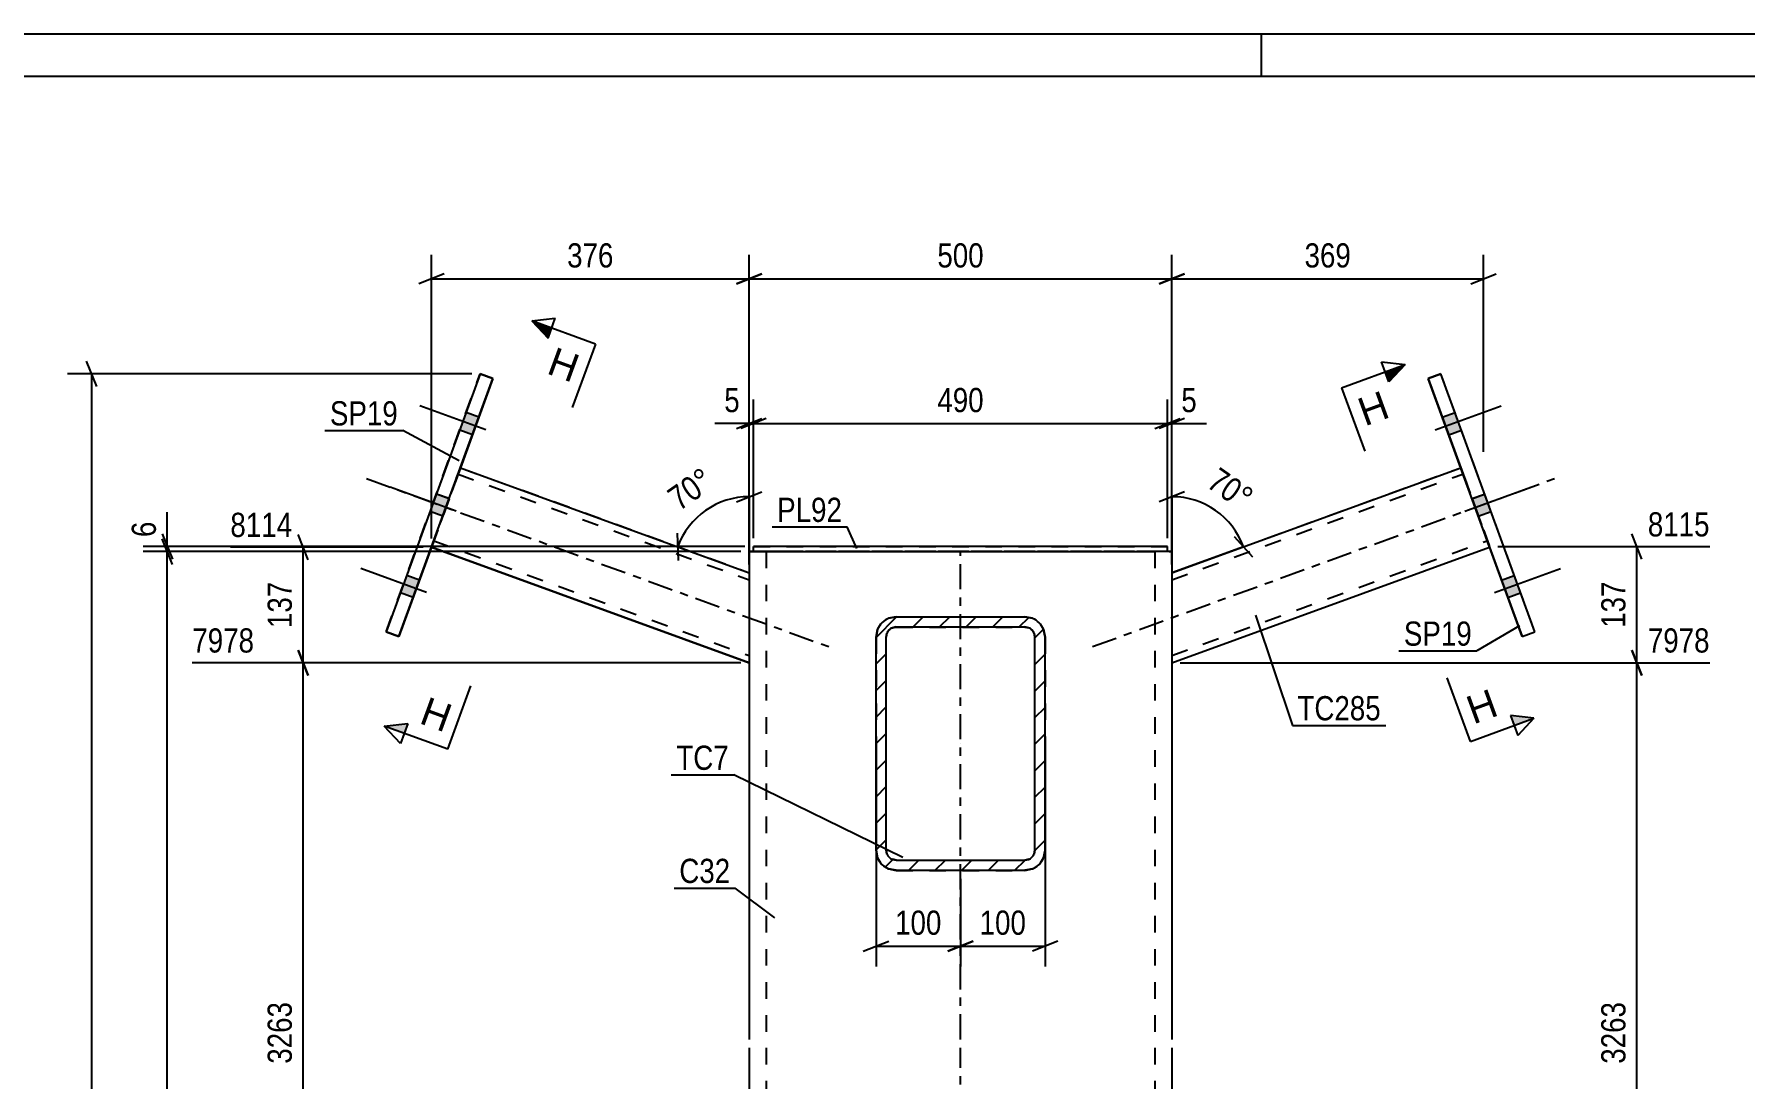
# Model space of a CAD drawing. Header units: millimetres. Extents: x -127 to 467, y -181 to 239.
# Drawn here: x 111.8 to 314.1, y 115.6 to 239.2 of the extents above; entities that cross this region are included whole.
import ezdxf

# ---------------------------------------------------------------- set-up
doc = ezdxf.new("R2010")
doc.units = ezdxf.units.MM
doc.linetypes.add('DXK_LINE_DOT2', pattern=[3.9198, 1.9599, -1.9599])
doc.linetypes.add('DXK_LINE_DOT3', pattern=[5.9187, 2.979, -0.9799, 0.9799, -0.9799])
doc.styles.add('Arial', font='ARIAL.TTF', dxfattribs={"height": 0.2})
doc.styles.add('Arial Narrow', font='ARIALN.TTF', dxfattribs={"height": 0.2})

# ---------------------------------------------------------------- blocks, each defined once
blk = doc.blocks.new('Unknown-339278888-1134')
at = {"color": 5, "linetype": 'Continuous'}
for p, q in [((466.97, 239.2), (-127.03, 239.2)), ((256.97, 234.2), (256.97, 239.2)), ((461.97, 234.2), (-122.03, 234.2))]:
    blk.add_line(p, q, dxfattribs=at)
blk = doc.blocks.new('Part-339278888-1446 - 1250')
at = {"linetype": 'Continuous'}
blk.add_hatch(color=2, dxfattribs=at).paths.add_polyline_path([(246.35, 38.99), (245.55, 40.39), (247.15, 40.39)])
at = {"color": 2, "linetype": 'Continuous'}
for p, q in [((196.35, 177.97), (196.35, 120.24)), ((196.35, 177.97), (196.65, 177.97)), ((196.65, 177.97), (196.85, 177.97)), ((198.53, 177.97), (198.82, 177.97)), ((198.82, 177.97), (200.35, 177.97)), ((200.35, 177.97), (242.35, 177.97)), ((242.35, 177.97), (243.88, 177.97)), ((244.17, 177.97), (243.88, 177.97)), ((246.05, 177.97), (245.85, 177.97)), ((246.05, 177.97), (246.35, 177.97)), ((246.35, 177.97), (246.35, 120.24)), ((196.35, 119.24), (196.35, 39.93)), ((246.35, 119.24), (246.35, 39.93)), ((196.35, 38.93), (196.35, 18.93)), ((246.35, 38.99), (245.55, 40.39)), ((245.55, 40.39), (247.15, 40.39)), ((247.15, 40.39), (246.35, 38.99)), ((246.35, 38.93), (246.35, 18.93))]:
    blk.add_line(p, q, dxfattribs=at)
at = {"color": 7, "linetype": 'DXK_LINE_DOT2'}
for p, q in [((196.65, 177.96), (196.35, 177.96)), ((197.52, 177.96), (196.65, 177.96)), ((196.85, 177.97), (197.52, 177.97)), ((197.52, 177.97), (198.53, 177.97)), ((198.82, 177.96), (197.52, 177.96)), ((198.35, 177.97), (198.35, 120.24)), ((198.5, 177.97), (198.35, 177.97)), ((198.35, 177.96), (198.5, 177.96)), ((198.94, 177.97), (198.5, 177.97)), ((198.5, 177.96), (198.94, 177.96)), ((200.35, 177.96), (198.82, 177.96)), ((199.58, 177.97), (198.94, 177.97)), ((198.94, 177.96), (199.58, 177.96)), ((200.35, 177.97), (199.58, 177.97)), ((199.58, 177.96), (200.35, 177.96)), ((200.35, 177.97), (242.35, 177.97)), ((200.35, 177.96), (242.35, 177.96)), ((200.35, 177.96), (242.35, 177.96)), ((243.11, 177.97), (242.35, 177.97)), ((242.35, 177.96), (243.11, 177.96)), ((243.88, 177.96), (242.35, 177.96)), ((243.76, 177.97), (243.11, 177.97)), ((243.11, 177.96), (243.76, 177.96)), ((244.2, 177.97), (243.76, 177.97)), ((243.76, 177.96), (244.2, 177.96)), ((245.18, 177.96), (243.88, 177.96)), ((245.18, 177.97), (244.17, 177.97)), ((244.35, 177.97), (244.2, 177.97)), ((244.2, 177.96), (244.35, 177.96)), ((244.35, 177.97), (244.35, 120.24)), ((245.85, 177.97), (245.18, 177.97)), ((246.05, 177.96), (245.18, 177.96)), ((246.35, 177.96), (246.05, 177.96)), ((198.35, 119.24), (198.35, 39.93)), ((244.35, 119.24), (244.35, 39.93)), ((198.35, 38.93), (198.35, 3.92)), ((244.35, 38.93), (244.35, 3.92)), ((196.35, 18.93), (196.35, 3.92)), ((246.35, 18.93), (246.35, 3.92)), ((196.35, 3.92), (196.35, 3.93)), ((196.65, 3.93), (196.35, 3.93)), ((196.35, 3.92), (196.65, 3.92)), ((197.52, 3.93), (196.65, 3.93)), ((196.65, 3.92), (197.52, 3.92)), ((198.82, 3.93), (197.52, 3.93)), ((197.52, 3.92), (198.82, 3.92)), ((198.35, 3.92), (198.35, 3.93)), ((198.35, 3.93), (198.5, 3.93)), ((198.5, 3.92), (198.35, 3.92)), ((198.5, 3.93), (198.94, 3.93)), ((198.94, 3.92), (198.5, 3.92)), ((200.35, 3.93), (198.82, 3.93)), ((198.82, 3.92), (200.35, 3.92)), ((198.94, 3.93), (199.58, 3.93)), ((199.58, 3.92), (198.94, 3.92)), ((199.58, 3.93), (200.35, 3.93)), ((200.35, 3.92), (199.58, 3.92)), ((200.35, 3.93), (242.35, 3.93)), ((200.35, 3.93), (242.35, 3.93)), ((200.35, 3.92), (242.35, 3.92)), ((200.35, 3.92), (242.35, 3.92)), ((242.35, 3.93), (243.11, 3.93)), ((243.88, 3.93), (242.35, 3.93)), ((243.11, 3.92), (242.35, 3.92)), ((242.35, 3.92), (243.88, 3.92)), ((243.11, 3.93), (243.76, 3.93)), ((243.76, 3.92), (243.11, 3.92)), ((243.76, 3.93), (244.2, 3.93)), ((244.2, 3.92), (243.76, 3.92)), ((245.18, 3.93), (243.88, 3.93)), ((243.88, 3.92), (245.18, 3.92)), ((244.2, 3.93), (244.35, 3.93)), ((244.35, 3.92), (244.2, 3.92)), ((244.35, 3.92), (244.35, 3.93)), ((246.05, 3.93), (245.18, 3.93)), ((245.18, 3.92), (246.05, 3.92)), ((246.35, 3.93), (246.05, 3.93)), ((246.05, 3.92), (246.35, 3.92)), ((246.35, 3.92), (246.35, 3.93))]:
    blk.add_line(p, q, dxfattribs=at)
at = {"color": 7, "linetype": 'DXK_LINE_DOT3'}
for p, q in [((221.35, 120.24), (221.35, 177.96)), ((221.35, 39.93), (221.35, 119.24)), ((221.35, 3.92), (221.35, 38.93))]:
    blk.add_line(p, q, dxfattribs=at)
at = {"color": 2, "linetype": 'Continuous'}
blk.add_circle((246.35, 39.89), 1, dxfattribs=at)
blk = doc.blocks.new('Part-339278888-1270 - 1250')
at = {"color": 2, "linetype": 'Continuous'}
for p, q in [((164.53, 199.02), (153.41, 168.48)), ((154.91, 167.93), (166.03, 198.47)), ((166.03, 198.47), (162.18, 187.9)), ((166.03, 198.47), (164.53, 199.02)), ((166.03, 198.47), (166.03, 198.47)), ((166.03, 198.47), (166.03, 198.47)), ((158.76, 178.5), (154.91, 167.93)), ((154.91, 167.93), (153.41, 168.48)), ((153.41, 168.48), (153.41, 168.48)), ((153.41, 168.48), (153.41, 168.48)), ((153.41, 168.48), (154.91, 167.93)), ((154.91, 167.93), (154.91, 167.93))]:
    blk.add_line(p, q, dxfattribs=at)
at = {"color": 7, "linetype": 'DXK_LINE_DOT2'}
for p, q in [((153.41, 168.48), (164.53, 199.02)), ((164.53, 199.02), (166.03, 198.47)), ((164.53, 199.02), (164.53, 199.02)), ((162.18, 187.9), (158.76, 178.5))]:
    blk.add_line(p, q, dxfattribs=at)
blk = doc.blocks.new('Bolt-339278888-1254 - 1250')
at = {"linetype": 'Continuous'}
for points in [[(162.85, 194.42), (162.1, 192.35), (163.6, 191.8), (164.35, 193.87)], [(162.85, 194.41), (162.1, 192.35), (163.6, 191.8), (164.35, 193.87)], [(162.85, 194.41), (162.1, 192.34), (163.6, 191.8), (164.35, 193.86)], [(159.35, 184.78), (158.59, 182.72), (160.1, 182.17), (160.85, 184.24)], [(159.35, 184.78), (158.59, 182.71), (160.1, 182.17), (160.85, 184.23)], [(155.84, 175.15), (155.09, 173.08), (156.59, 172.54), (157.34, 174.6)], [(155.84, 175.15), (155.09, 173.08), (156.59, 172.54), (157.34, 174.6)], [(155.84, 175.15), (155.09, 173.08), (156.59, 172.53), (157.34, 174.6)]]:
    blk.add_hatch(color=1, dxfattribs=at).paths.add_polyline_path(points)
at = {"color": 1, "linetype": 'Continuous'}
for p, q in [((165.2, 192.39), (157.4, 195.23)), ((165.2, 192.39), (157.4, 195.23)), ((165.2, 192.39), (157.4, 195.22)), ((164.35, 193.87), (162.85, 194.42)), ((164.35, 193.87), (162.85, 194.41)), ((164.35, 193.86), (162.85, 194.41)), ((163.6, 191.8), (162.1, 192.35)), ((163.6, 191.8), (162.1, 192.35)), ((163.6, 191.8), (162.1, 192.34)), ((161.69, 182.76), (153.89, 185.6)), ((161.69, 182.75), (153.89, 185.59)), ((160.85, 184.24), (159.35, 184.78)), ((160.85, 184.23), (159.35, 184.78)), ((160.1, 182.17), (158.59, 182.72)), ((160.1, 182.17), (158.59, 182.71)), ((158.19, 173.13), (150.39, 175.96)), ((158.19, 173.12), (150.39, 175.96)), ((158.19, 173.12), (150.39, 175.96)), ((157.34, 174.6), (155.84, 175.15)), ((157.34, 174.6), (155.84, 175.15)), ((157.34, 174.6), (155.84, 175.15)), ((156.59, 172.54), (155.09, 173.08)), ((156.59, 172.54), (155.09, 173.08)), ((156.59, 172.53), (155.09, 173.08))]:
    blk.add_line(p, q, dxfattribs=at)
blk = doc.blocks.new('Part-339278888-1316 - 1250')
at = {"linetype": 'Continuous'}
h = blk.add_hatch(dxfattribs=at)
h.set_pattern_fill('', scale=0.7, style=0, pattern_type=0)
h.set_pattern_definition([(45, (231.1668, 168.773), (-1.57154, 1.57154), [])])
h.paths.add_polyline_path([(231.35, 167.85), (231.17, 168.77), (230.65, 169.55), (229.87, 170.07), (228.95, 170.25), (213.75, 170.25), (212.83, 170.07), (212.05, 169.55), (211.53, 168.77), (211.35, 167.85), (211.35, 142.65), (211.53, 141.74), (212.05, 140.96), (212.83, 140.44), (213.75, 140.25), (228.95, 140.25), (229.87, 140.44), (230.65, 140.96), (231.17, 141.74), (231.35, 142.65)])
h.paths.add_polyline_path([(230.06, 142.2), (229.8, 141.81), (229.41, 141.55), (228.95, 141.45), (213.75, 141.45), (213.29, 141.55), (212.9, 141.81), (212.64, 142.2), (212.55, 142.65), (212.55, 167.85), (212.64, 168.31), (212.9, 168.7), (213.29, 168.96), (213.75, 169.05), (228.95, 169.05), (229.41, 168.96), (229.8, 168.7), (230.06, 168.31), (230.15, 167.85), (230.15, 142.65)])
at = {"color": 7, "linetype": 'DXK_LINE_DOT2'}
for p, q in [((212.83, 170.07), (213.75, 170.25)), ((213.75, 170.25), (228.95, 170.25)), ((213.75, 170.25), (213.75, 170.25)), ((228.95, 170.25), (228.95, 170.25)), ((228.95, 170.25), (229.87, 170.07)), ((211.35, 167.85), (211.53, 168.77)), ((212.64, 168.31), (212.55, 167.85)), ((212.64, 168.31), (212.64, 168.31)), ((230.06, 168.31), (230.06, 168.31)), ((230.15, 167.85), (230.06, 168.31)), ((231.17, 168.77), (231.35, 167.85)), ((211.35, 167.85), (211.35, 167.85)), ((211.35, 167.85), (211.35, 142.65)), ((212.55, 167.85), (212.55, 167.85)), ((212.55, 142.65), (212.55, 167.85)), ((230.15, 167.85), (230.15, 167.85)), ((230.15, 142.65), (230.15, 167.85)), ((231.35, 167.85), (231.35, 142.65)), ((211.53, 141.73), (211.35, 142.65)), ((211.53, 141.73), (211.53, 141.74)), ((212.55, 142.65), (212.55, 142.65)), ((212.55, 142.65), (212.64, 142.19)), ((230.06, 142.19), (230.15, 142.65)), ((230.15, 142.65), (230.15, 142.65)), ((231.35, 142.65), (231.17, 141.73)), ((231.17, 141.73), (231.17, 141.74)), ((213.29, 141.54), (213.75, 141.45)), ((213.75, 141.45), (213.75, 141.45)), ((213.75, 141.45), (228.95, 141.45)), ((228.95, 141.45), (229.41, 141.54)), ((228.95, 141.45), (228.95, 141.45))]:
    blk.add_line(p, q, dxfattribs=at)
at = {"color": 2, "linetype": 'Continuous'}
for p, q in [((213.75, 170.25), (212.83, 170.07)), ((213.75, 170.25), (228.95, 170.25)), ((229.87, 170.07), (228.95, 170.25)), ((211.53, 168.77), (211.35, 167.85)), ((212.55, 167.85), (212.64, 168.31)), ((213.75, 169.05), (213.29, 168.96)), ((213.29, 168.96), (213.75, 169.05)), ((213.75, 169.05), (213.75, 169.05)), ((213.75, 169.05), (228.95, 169.05)), ((213.75, 169.05), (228.95, 169.05)), ((228.95, 169.05), (228.95, 169.05)), ((229.41, 168.96), (228.95, 169.05)), ((228.95, 169.05), (229.41, 168.96)), ((230.06, 168.31), (230.15, 167.85)), ((231.35, 167.85), (231.17, 168.77)), ((211.35, 142.65), (211.35, 167.85)), ((212.55, 142.65), (212.55, 167.85)), ((230.15, 142.65), (230.15, 167.85)), ((231.35, 142.65), (231.35, 167.85)), ((211.35, 142.65), (211.53, 141.74)), ((212.64, 142.2), (212.55, 142.65)), ((230.15, 142.65), (230.06, 142.2)), ((231.17, 141.74), (231.35, 142.65)), ((212.83, 140.44), (213.75, 140.25)), ((213.75, 140.25), (212.83, 140.43)), ((213.75, 141.45), (213.29, 141.55)), ((213.75, 141.45), (228.95, 141.45)), ((213.75, 140.25), (228.95, 140.25)), ((213.75, 140.25), (213.75, 140.25)), ((213.75, 140.25), (228.95, 140.25)), ((229.41, 141.55), (228.95, 141.45)), ((228.95, 140.25), (229.87, 140.44)), ((229.87, 140.43), (228.95, 140.25)), ((228.95, 140.25), (228.95, 140.25))]:
    blk.add_line(p, q, dxfattribs=at)
at = {"color": 7, "linetype": 'DXK_LINE_DOT3'}
blk.add_line((221.35, 155.25), (221.35, 155.25), dxfattribs=at)
at = {"color": 7, "linetype": 'DXK_LINE_DOT2'}
for centre, radius, start, end in [((213.75, 167.85), 2.4, 112.5, 157.5), ((228.95, 167.85), 2.4, 22.5, 67.5), ((213.75, 142.65), 1.2, 202.5, 247.5), ((228.95, 142.65), 1.2, 292.5, 337.5)]:
    blk.add_arc(centre, radius, start, end, dxfattribs=at)
at = {"color": 2, "linetype": 'Continuous'}
for centre, radius, start, end in [((213.75, 167.85), 2.4, 112.5, 157.5), ((228.95, 167.85), 2.4, 22.5, 67.5), ((213.75, 167.85), 1.2, 112.5, 157.5), ((213.75, 167.85), 1.2, 112.5, 157.5), ((228.95, 167.85), 1.2, 22.5, 67.5), ((228.95, 167.85), 1.2, 22.5, 67.5), ((213.75, 142.65), 2.4, 202.5, 247.5), ((213.75, 142.65), 2.4, 202.5, 247.5), ((213.75, 142.65), 1.2, 202.5, 247.5), ((228.95, 142.65), 1.2, 292.5, 337.5), ((228.95, 142.65), 2.4, 292.5, 337.5), ((228.95, 142.65), 2.4, 292.5, 337.5)]:
    blk.add_arc(centre, radius, start, end, dxfattribs=at)
blk = doc.blocks.new('Part-339278888-1331 - 1250')
at = {"color": 7, "linetype": 'DXK_LINE_DOT3'}
blk.add_line((236.95, 166.72), (291.62, 186.62), dxfattribs=at)
at = {"color": 2, "linetype": 'Continuous'}
for p, q in [((246.35, 175.46), (280.52, 187.9)), ((246.35, 164.82), (283.94, 178.5)), ((246.35, 164.82), (283.94, 178.5))]:
    blk.add_line(p, q, dxfattribs=at)
at = {"color": 7, "linetype": 'DXK_LINE_DOT2'}
for p, q in [((246.35, 175.46), (280.52, 187.9)), ((246.35, 174.61), (280.79, 187.15)), ((246.35, 174.61), (280.79, 187.15)), ((280.52, 187.9), (280.52, 187.9)), ((280.52, 187.9), (280.56, 187.79)), ((280.56, 187.78), (280.52, 187.9)), ((280.56, 187.79), (280.68, 187.46)), ((280.68, 187.46), (280.56, 187.78)), ((280.68, 187.46), (280.85, 186.97)), ((280.79, 187.15), (280.68, 187.46)), ((280.79, 187.15), (283.6, 179.43)), ((280.79, 187.15), (280.79, 187.15)), ((280.81, 187.09), (280.79, 187.15)), ((280.81, 187.09), (280.79, 187.15)), ((280.96, 186.68), (280.81, 187.09)), ((280.85, 186.97), (280.81, 187.09)), ((280.85, 186.97), (283.6, 179.43)), ((280.87, 186.93), (280.85, 186.97)), ((280.96, 186.68), (280.87, 186.93)), ((280.96, 186.68), (283.49, 179.72)), ((280.96, 186.68), (283.49, 179.72)), ((246.35, 165.67), (283.66, 179.25)), ((246.35, 165.67), (283.66, 179.25)), ((283.49, 179.72), (283.64, 179.31)), ((283.58, 179.48), (283.49, 179.72)), ((283.64, 179.31), (283.58, 179.48)), ((283.6, 179.43), (283.78, 178.94)), ((283.78, 178.94), (283.6, 179.43)), ((283.64, 179.31), (283.66, 179.25)), ((283.66, 179.25), (283.64, 179.31)), ((283.66, 179.25), (283.66, 179.25)), ((283.78, 178.94), (283.9, 178.62)), ((283.9, 178.62), (283.78, 178.94)), ((283.9, 178.62), (283.94, 178.5)), ((283.94, 178.5), (283.9, 178.62)), ((283.94, 178.5), (283.94, 178.5)), ((246.35, 175.46), (246.35, 164.82))]:
    blk.add_line(p, q, dxfattribs=at)
blk = doc.blocks.new('Part-339278888-1349 - 1250')
at = {"color": 7, "linetype": 'DXK_LINE_DOT3'}
blk.add_line((151.08, 186.62), (205.75, 166.72), dxfattribs=at)
at = {"color": 7, "linetype": 'DXK_LINE_DOT2'}
for p, q in [((161.84, 186.97), (159.06, 179.31)), ((161.84, 186.97), (159.1, 179.43)), ((161.74, 186.68), (159.2, 179.72)), ((161.74, 186.68), (159.2, 179.72)), ((161.74, 186.68), (161.89, 187.09)), ((161.83, 186.93), (161.74, 186.68)), ((161.89, 187.09), (161.83, 186.93)), ((162.02, 187.46), (161.84, 186.97)), ((161.84, 186.97), (162.02, 187.46)), ((161.89, 187.09), (161.91, 187.15)), ((161.91, 187.15), (161.89, 187.09)), ((161.91, 187.15), (161.91, 187.15)), ((161.91, 187.15), (196.35, 174.61)), ((161.91, 187.15), (196.35, 174.61)), ((162.02, 187.46), (162.14, 187.79)), ((162.14, 187.78), (162.02, 187.46)), ((162.18, 187.9), (162.14, 187.78)), ((162.14, 187.79), (162.18, 187.9)), ((162.18, 187.9), (162.18, 187.9)), ((162.18, 187.9), (196.35, 175.46)), ((158.8, 178.62), (158.76, 178.5)), ((158.76, 178.5), (158.8, 178.62)), ((158.76, 178.5), (158.76, 178.5)), ((158.92, 178.94), (158.8, 178.62)), ((158.8, 178.62), (158.92, 178.94)), ((158.92, 178.94), (159.1, 179.43)), ((159.06, 179.31), (158.92, 178.94)), ((159.06, 179.31), (159.04, 179.25)), ((159.04, 179.25), (159.06, 179.31)), ((159.04, 179.25), (159.04, 179.25)), ((159.04, 179.25), (196.35, 165.67)), ((159.04, 179.25), (196.35, 165.67)), ((159.2, 179.72), (159.06, 179.31)), ((159.06, 179.31), (159.12, 179.47)), ((159.12, 179.47), (159.2, 179.72)), ((196.35, 175.46), (196.35, 164.82))]:
    blk.add_line(p, q, dxfattribs=at)
at = {"color": 2, "linetype": 'Continuous'}
for p, q in [((162.18, 187.9), (196.35, 175.46)), ((196.35, 164.82), (158.76, 178.5)), ((158.76, 178.5), (196.35, 164.82))]:
    blk.add_line(p, q, dxfattribs=at)
blk = doc.blocks.new('Bolt-339278888-1451 - 1250')
at = {"linetype": 'Continuous'}
for points in [[(280.6, 192.35), (279.85, 194.42), (278.34, 193.87), (279.1, 191.8)], [(280.6, 192.35), (279.85, 194.41), (278.34, 193.87), (279.1, 191.8)], [(280.6, 192.34), (279.85, 194.41), (278.34, 193.86), (279.1, 191.8)], [(284.11, 182.72), (283.35, 184.78), (281.85, 184.24), (282.6, 182.17)], [(284.11, 182.71), (283.35, 184.78), (281.85, 184.23), (282.6, 182.17)], [(287.61, 173.08), (286.86, 175.15), (285.36, 174.6), (286.11, 172.54)], [(287.61, 173.08), (286.86, 175.15), (285.36, 174.6), (286.11, 172.54)], [(287.61, 173.08), (286.86, 175.15), (285.36, 174.6), (286.11, 172.53)]]:
    blk.add_hatch(color=1, dxfattribs=at).paths.add_polyline_path(points)
at = {"color": 1, "linetype": 'Continuous'}
for p, q in [((277.5, 192.39), (285.3, 195.23)), ((277.5, 192.39), (285.3, 195.23)), ((277.5, 192.39), (285.3, 195.22)), ((278.34, 193.87), (279.85, 194.42)), ((278.34, 193.87), (279.85, 194.41)), ((278.34, 193.86), (279.85, 194.41)), ((279.1, 191.8), (280.6, 192.35)), ((279.1, 191.8), (280.6, 192.35)), ((279.1, 191.8), (280.6, 192.34)), ((281.01, 182.76), (288.8, 185.6)), ((281.01, 182.75), (288.8, 185.59)), ((281.85, 184.24), (283.35, 184.78)), ((281.85, 184.23), (283.35, 184.78)), ((282.6, 182.17), (284.11, 182.72)), ((282.6, 182.17), (284.11, 182.71)), ((284.51, 173.13), (292.31, 175.96)), ((284.51, 173.12), (292.31, 175.96)), ((284.51, 173.12), (292.31, 175.96)), ((285.36, 174.6), (286.86, 175.15)), ((285.36, 174.6), (286.86, 175.15)), ((285.36, 174.6), (286.86, 175.15)), ((286.11, 172.54), (287.61, 173.08)), ((286.11, 172.54), (287.61, 173.08)), ((286.11, 172.53), (287.61, 173.08))]:
    blk.add_line(p, q, dxfattribs=at)
blk = doc.blocks.new('Part-339278888-1387 - 1250')
at = {"color": 2, "linetype": 'Continuous'}
for p, q in [((245.85, 178.57), (196.85, 178.57)), ((196.85, 177.97), (196.85, 178.57)), ((245.85, 177.97), (245.85, 178.57)), ((196.85, 177.97), (198.53, 177.97)), ((245.85, 177.97), (244.17, 177.97))]:
    blk.add_line(p, q, dxfattribs=at)
at = {"color": 7, "linetype": 'DXK_LINE_DOT2'}
for p, q in [((196.85, 178.56), (245.85, 178.56)), ((196.85, 177.96), (196.85, 177.97)), ((196.85, 177.96), (196.85, 177.97)), ((245.85, 177.96), (196.85, 177.96)), ((244.17, 177.97), (198.53, 177.97)), ((245.85, 177.96), (245.85, 177.97)), ((245.85, 177.97), (245.85, 177.96))]:
    blk.add_line(p, q, dxfattribs=at)
blk = doc.blocks.new('Part-339278888-1392 - 1250')
at = {"color": 7, "linetype": 'DXK_LINE_DOT2'}
for p, q in [((213.75, 170.24), (212.83, 170.06)), ((213.75, 170.24), (228.95, 170.24)), ((213.75, 170.24), (213.75, 170.24)), ((228.95, 170.24), (228.95, 170.24)), ((229.87, 170.06), (228.95, 170.24)), ((211.53, 168.76), (211.35, 167.84)), ((212.55, 167.84), (212.64, 168.3)), ((212.64, 168.3), (212.64, 168.3)), ((213.29, 168.95), (213.75, 169.04)), ((213.75, 169.04), (213.75, 169.04)), ((213.75, 169.04), (228.95, 169.04)), ((228.95, 169.04), (228.95, 169.04)), ((228.95, 169.04), (229.41, 168.95)), ((230.06, 168.3), (230.06, 168.3)), ((230.06, 168.3), (230.15, 167.84)), ((231.35, 167.84), (231.17, 168.76)), ((211.35, 167.84), (211.35, 142.64)), ((212.55, 167.84), (212.55, 167.84)), ((212.55, 142.64), (212.55, 167.84)), ((230.15, 167.84), (230.15, 167.84)), ((230.15, 142.64), (230.15, 167.84)), ((231.35, 167.84), (231.35, 142.64)), ((211.35, 142.64), (211.53, 141.72)), ((211.53, 141.72), (211.53, 141.72)), ((212.55, 142.64), (212.55, 142.64)), ((212.64, 142.18), (212.55, 142.64)), ((230.15, 142.64), (230.06, 142.18)), ((230.15, 142.64), (230.15, 142.64)), ((231.17, 141.72), (231.35, 142.64)), ((231.17, 141.72), (231.17, 141.72)), ((212.83, 140.43), (213.75, 140.24)), ((213.75, 141.44), (213.29, 141.53)), ((213.75, 141.44), (213.75, 141.44)), ((213.75, 141.44), (228.95, 141.44)), ((213.75, 140.24), (228.95, 140.24)), ((213.75, 140.24), (213.75, 140.24)), ((229.41, 141.53), (228.95, 141.44)), ((228.95, 141.44), (228.95, 141.44)), ((228.95, 140.24), (229.87, 140.43)), ((228.95, 140.24), (228.95, 140.24))]:
    blk.add_line(p, q, dxfattribs=at)
at = {"color": 7, "linetype": 'DXK_LINE_DOT3'}
blk.add_line((221.35, 155.24), (221.35, 155.24), dxfattribs=at)
at = {"color": 7, "linetype": 'DXK_LINE_DOT2'}
for centre, radius, start, end in [((213.75, 167.84), 2.4, 112.5, 157.5), ((228.95, 167.84), 2.4, 22.5, 67.5), ((213.75, 167.84), 1.2, 112.5, 157.5), ((228.95, 167.84), 1.2, 22.5, 67.5), ((213.75, 142.64), 2.4, 202.5, 247.5), ((213.75, 142.64), 1.2, 202.5, 247.5), ((228.95, 142.64), 1.2, 292.5, 337.5), ((228.95, 142.64), 2.4, 292.5, 337.5)]:
    blk.add_arc(centre, radius, start, end, dxfattribs=at)
blk = doc.blocks.new('Part-339278888-1402 - 1250')
at = {"color": 2, "linetype": 'Continuous'}
for p, q in [((278.17, 199.02), (276.67, 198.47)), ((276.67, 198.47), (276.67, 198.47)), ((276.67, 198.47), (280.52, 187.9)), ((276.67, 198.47), (276.67, 198.47)), ((287.78, 167.93), (276.67, 198.47)), ((289.29, 168.48), (278.17, 199.02)), ((283.94, 178.5), (287.78, 167.93)), ((287.78, 167.93), (289.29, 168.48)), ((287.78, 167.93), (289.29, 168.48)), ((289.29, 168.48), (289.29, 168.48)), ((289.29, 168.48), (289.29, 168.48)), ((287.78, 167.93), (287.78, 167.93))]:
    blk.add_line(p, q, dxfattribs=at)
at = {"color": 7, "linetype": 'DXK_LINE_DOT2'}
for p, q in [((276.67, 198.47), (278.17, 199.02)), ((289.29, 168.48), (278.17, 199.02)), ((278.17, 199.02), (278.17, 199.02)), ((280.52, 187.9), (283.94, 178.5))]:
    blk.add_line(p, q, dxfattribs=at)
blk = doc.blocks.new('StraightDimension-339278888-1627 - 1250')
at = {"color": 7, "linetype": 'Continuous'}
for p, q in [((128.11, 176.46), (126.91, 179.46)), ((195.35, 177.96), (124.66, 177.96)), ((127.51, 3.93), (127.51, 177.96)), ((126.91, 5.43), (128.11, 2.43)), ((180.35, 3.93), (124.66, 3.93))]:
    blk.add_line(p, q, dxfattribs=at)
at = {"color": 0}
blk.add_wipeout([(126.76, 95.2), (122.56, 95.2), (122.56, 86.69), (126.76, 86.69)], dxfattribs=at)
at = {"color": 3, "style": 'Arial Narrow'}
blk.add_text('8109', height=2.863, rotation=90.0002, dxfattribs=at).set_placement((126.16, 87.29))
blk = doc.blocks.new('AngleDimension-339278888-1644 - 1250')
at = {"color": 7, "linetype": 'Continuous'}
for p, q in [((247.85, 185.06), (244.85, 183.86)), ((246.35, 176.46), (246.35, 184.46)), ((246.35, 184.46), (246.35, 175.46)), ((254.81, 178.54), (246.35, 175.46)), ((253.73, 179.74), (255.88, 177.33))]:
    blk.add_line(p, q, dxfattribs=at)
blk.add_arc((246.35, 175.46), 9, 20, 90, dxfattribs=at)
at = {"color": 0}
blk.add_wipeout([(254.78, 181.86), (257.19, 185.3), (251.9, 189.01), (249.49, 185.57)], dxfattribs=at)
at = {"color": 3, "style": 'Arial Narrow'}
blk.add_text('70°', height=2.863, rotation=-35.002, dxfattribs=at).set_placement((250.32, 185.72))
blk = doc.blocks.new('StraightDimension-339278888-15643 - 1250')
at = {"color": 7, "linetype": 'Continuous'}
for p, q in [((157.76, 178.5), (134.97, 178.5)), ((144.19, 177), (142.99, 180)), ((143.59, 164.82), (143.59, 178.5)), ((142.99, 166.32), (144.19, 163.32)), ((195.35, 164.82), (130.47, 164.82))]:
    blk.add_line(p, q, dxfattribs=at)
at = {"color": 0, "linetype": 'Continuous'}
blk.add_wipeout([(142.89, 179.1), (142.89, 183.3), (134.37, 183.3), (134.37, 179.1)], dxfattribs=at)
at = {"color": 0}
blk.add_wipeout([(142.84, 175), (138.64, 175), (138.64, 168.32), (142.84, 168.32)], dxfattribs=at)
at = {"color": 3, "linetype": 'Continuous', "style": 'Arial Narrow'}
blk.add_text('8114', height=2.863, dxfattribs=at).set_placement((134.97, 179.7))
at = {"color": 3, "style": 'Arial Narrow'}
blk.add_text('137', height=2.863, rotation=90.0002, dxfattribs=at).set_placement((142.24, 168.92))
blk = doc.blocks.new('StraightDimension-339278888-15695 - 1250')
at = {"color": 7, "linetype": 'Continuous'}
for p, q in [((301.96, 163.32), (300.76, 166.32)), ((247.35, 164.82), (309.98, 164.82)), ((301.36, 77.22), (301.36, 164.82)), ((275.54, 77.22), (309.98, 77.22)), ((300.76, 78.72), (301.96, 75.72))]:
    blk.add_line(p, q, dxfattribs=at)
at = {"color": 0, "linetype": 'Continuous'}
blk.add_wipeout([(310.58, 165.42), (310.58, 169.62), (302.06, 169.62), (302.06, 165.42)], dxfattribs=at)
at = {"color": 0}
blk.add_wipeout([(300.61, 125.28), (296.41, 125.28), (296.41, 116.76), (300.61, 116.76)], dxfattribs=at)
at = {"color": 3, "linetype": 'Continuous', "style": 'Arial Narrow'}
blk.add_text('7978', height=2.863, dxfattribs=at).set_placement((302.66, 166.02))
at = {"color": 3, "style": 'Arial Narrow'}
blk.add_text('3263', height=2.863, rotation=90.0002, dxfattribs=at).set_placement((300.01, 117.36))
blk = doc.blocks.new('StraightDimension-339278888-7319 - 1250')
at = {"color": 7, "linetype": 'Continuous'}
for p, q in [((196.35, 178.96), (196.35, 213.09)), ((246.35, 178.96), (246.35, 213.09)), ((197.85, 210.84), (194.85, 209.64)), ((244.85, 209.64), (247.85, 210.84)), ((196.35, 210.24), (246.35, 210.24))]:
    blk.add_line(p, q, dxfattribs=at)
at = {"color": 0}
blk.add_wipeout([(224.69, 210.99), (224.69, 215.19), (218.01, 215.19), (218.01, 210.99)], dxfattribs=at)
at = {"color": 3, "style": 'Arial Narrow'}
blk.add_text('500', height=2.863, dxfattribs=at).set_placement((218.61, 211.59))
blk = doc.blocks.new('StraightDimension-339278888-1632 - 1250')
at = {"color": 7, "linetype": 'Continuous'}
for p, q in [((195.85, 178.57), (124.66, 178.57)), ((126.91, 180.07), (128.11, 177.07)), ((128.11, 176.46), (126.91, 179.46)), ((127.51, 177.96), (127.51, 178.57)), ((195.35, 177.96), (124.66, 177.96))]:
    blk.add_line(p, q, dxfattribs=at)
at = {"color": 0}
blk.add_wipeout([(126.76, 182.12), (122.56, 182.12), (122.56, 179.09), (126.76, 179.09)], dxfattribs=at)
at = {"color": 7, "linetype": 'Continuous'}
blk.add_line((127.51, 178.57), (127.51, 182.65), dxfattribs=at)
blk.add_line((127.51, 178.57), (127.51, 182.65), dxfattribs=at)
at = {"color": 3, "style": 'Arial Narrow'}
blk.add_text('6', height=2.86, rotation=90.0002, dxfattribs=at).set_placement((126.16, 179.69))
blk = doc.blocks.new('StraightDimension-339278888-7318 - 1250')
at = {"color": 7, "linetype": 'Continuous'}
for p, q in [((246.35, 178.96), (246.35, 213.09)), ((283.23, 189.76), (283.23, 213.09)), ((247.85, 210.84), (244.85, 209.64)), ((281.73, 209.64), (284.73, 210.84)), ((246.35, 210.24), (283.23, 210.24))]:
    blk.add_line(p, q, dxfattribs=at)
at = {"color": 0}
blk.add_wipeout([(268.13, 210.99), (268.13, 215.19), (261.45, 215.19), (261.45, 210.99)], dxfattribs=at)
at = {"color": 3, "style": 'Arial Narrow'}
blk.add_text('369', height=2.863, dxfattribs=at).set_placement((262.05, 211.59))
blk = doc.blocks.new('StraightDimension-339278888-1609 - 1250')
at = {"color": 7, "linetype": 'Continuous'}
for p, q in [((119.17, 197.52), (117.97, 200.52)), ((163.53, 199.02), (115.72, 199.02)), ((118.57, 1.41), (118.57, 199.02)), ((117.97, 2.91), (119.17, -0.09)), ((180.35, 1.41), (115.72, 1.41))]:
    blk.add_line(p, q, dxfattribs=at)
at = {"color": 0}
blk.add_wipeout([(117.82, 104.47), (113.62, 104.47), (113.62, 95.96), (117.82, 95.96)], dxfattribs=at)
at = {"color": 3, "style": 'Arial Narrow'}
blk.add_text('8345', height=2.863, rotation=90.0002, dxfattribs=at).set_placement((117.22, 96.56))
blk = doc.blocks.new('AngleDimension-339278888-1648 - 1250')
at = {"color": 7, "linetype": 'Continuous'}
for p, q in [((194.85, 183.86), (197.85, 185.06)), ((196.35, 176.46), (196.35, 184.46)), ((196.35, 184.46), (196.35, 175.46)), ((187.84, 180.16), (187.94, 176.93)), ((187.89, 178.54), (196.35, 175.46))]:
    blk.add_line(p, q, dxfattribs=at)
blk.add_arc((196.35, 175.46), 9, 90, 160, dxfattribs=at)
at = {"color": 0}
blk.add_wipeout([(193.21, 185.58), (190.8, 189.02), (185.51, 185.31), (187.92, 181.87)], dxfattribs=at)
at = {"color": 3, "style": 'Arial Narrow'}
blk.add_text('70°', height=2.863, rotation=35.002, dxfattribs=at).set_placement((188.07, 182.71))
blk = doc.blocks.new('StraightDimension-339278888-1746 - 1250')
at = {"color": 7, "linetype": 'Continuous'}
for p, q in [((231.35, 154.23), (231.35, 128.87)), ((221.35, 139.23), (221.35, 128.87)), ((219.85, 130.67), (222.85, 131.87)), ((232.85, 131.87), (229.85, 130.67)), ((221.35, 131.27), (231.35, 131.27))]:
    blk.add_line(p, q, dxfattribs=at)
at = {"color": 0}
blk.add_wipeout([(229.69, 132.02), (229.69, 136.22), (223.01, 136.22), (223.01, 132.02)], dxfattribs=at)
at = {"color": 3, "style": 'Arial Narrow'}
blk.add_text('100', height=2.863, dxfattribs=at).set_placement((223.61, 132.62))
blk = doc.blocks.new('StraightDimension-339278888-1748 - 1250')
at = {"color": 7, "linetype": 'Continuous'}
for p, q in [((211.35, 154.23), (211.35, 128.87)), ((221.35, 139.23), (221.35, 128.87)), ((209.85, 130.67), (212.85, 131.87)), ((222.85, 131.87), (219.85, 130.67)), ((211.35, 131.27), (221.35, 131.27))]:
    blk.add_line(p, q, dxfattribs=at)
at = {"color": 0}
blk.add_wipeout([(219.69, 132.02), (219.69, 136.22), (213.01, 136.22), (213.01, 132.02)], dxfattribs=at)
at = {"color": 3, "style": 'Arial Narrow'}
blk.add_text('100', height=2.863, dxfattribs=at).set_placement((213.61, 132.62))
blk = doc.blocks.new('StraightDimension-339278888-1751 - 1250')
at = {"color": 7, "linetype": 'Continuous'}
for p, q in [((196.35, 178.96), (196.35, 195.97)), ((196.85, 179.57), (196.85, 195.97)), ((194.85, 192.52), (197.85, 193.72)), ((198.35, 193.72), (195.35, 192.52)), ((196.35, 193.12), (196.85, 193.12))]:
    blk.add_line(p, q, dxfattribs=at)
at = {"color": 0}
blk.add_wipeout([(195.82, 193.87), (195.82, 198.07), (192.8, 198.07), (192.8, 193.87)], dxfattribs=at)
at = {"color": 7, "linetype": 'Continuous'}
blk.add_line((196.35, 193.12), (192.27, 193.12), dxfattribs=at)
blk.add_line((196.35, 193.12), (192.27, 193.12), dxfattribs=at)
at = {"color": 3, "style": 'Arial Narrow'}
blk.add_text('5', height=2.86, dxfattribs=at).set_placement((193.4, 194.47))
blk = doc.blocks.new('StraightDimension-339278888-1757 - 1250')
at = {"color": 7, "linetype": 'Continuous'}
for p, q in [((196.85, 179.57), (196.85, 195.97)), ((245.85, 179.57), (245.85, 195.97)), ((198.35, 193.72), (195.35, 192.52)), ((196.85, 193.12), (245.85, 193.12)), ((244.35, 192.52), (247.35, 193.72))]:
    blk.add_line(p, q, dxfattribs=at)
at = {"color": 0}
blk.add_wipeout([(224.69, 193.87), (224.69, 198.07), (218.01, 198.07), (218.01, 193.87)], dxfattribs=at)
at = {"color": 3, "style": 'Arial Narrow'}
blk.add_text('490', height=2.863, dxfattribs=at).set_placement((218.61, 194.47))
blk = doc.blocks.new('StraightDimension-339278888-1765 - 1250')
at = {"color": 7, "linetype": 'Continuous'}
for p, q in [((245.85, 179.57), (245.85, 195.97)), ((246.35, 178.96), (246.35, 195.97)), ((244.35, 192.52), (247.35, 193.72)), ((247.85, 193.72), (244.85, 192.52)), ((245.85, 193.12), (246.35, 193.12))]:
    blk.add_line(p, q, dxfattribs=at)
at = {"color": 0}
blk.add_wipeout([(249.9, 193.87), (249.9, 198.07), (246.87, 198.07), (246.87, 193.87)], dxfattribs=at)
at = {"color": 7, "linetype": 'Continuous'}
blk.add_line((246.35, 193.12), (250.43, 193.12), dxfattribs=at)
blk.add_line((246.35, 193.12), (250.43, 193.12), dxfattribs=at)
at = {"color": 3, "style": 'Arial Narrow'}
blk.add_text('5', height=2.86, dxfattribs=at).set_placement((247.47, 194.47))
blk = doc.blocks.new('StraightDimension-339278888-7320 - 1250')
at = {"color": 7, "linetype": 'Continuous'}
for p, q in [((158.76, 179.5), (158.76, 213.09)), ((196.35, 178.96), (196.35, 213.09)), ((160.26, 210.84), (157.26, 209.64)), ((194.85, 209.64), (197.85, 210.84)), ((158.76, 210.24), (196.35, 210.24))]:
    blk.add_line(p, q, dxfattribs=at)
at = {"color": 0}
blk.add_wipeout([(180.9, 210.99), (180.9, 215.19), (174.21, 215.19), (174.21, 210.99)], dxfattribs=at)
at = {"color": 3, "style": 'Arial Narrow'}
blk.add_text('376', height=2.863, dxfattribs=at).set_placement((174.81, 211.59))
blk = doc.blocks.new('StraightDimension-339278888-15644 - 1250')
at = {"color": 7, "linetype": 'Continuous'}
for p, q in [((144.19, 163.32), (142.99, 166.32)), ((195.35, 164.82), (130.47, 164.82)), ((143.59, 77.22), (143.59, 164.82)), ((167.16, 77.22), (134.97, 77.22)), ((142.99, 78.72), (144.19, 75.72))]:
    blk.add_line(p, q, dxfattribs=at)
at = {"color": 0, "linetype": 'Continuous'}
blk.add_wipeout([(138.39, 165.42), (138.39, 169.62), (129.87, 169.62), (129.87, 165.42)], dxfattribs=at)
at = {"color": 0}
blk.add_wipeout([(142.84, 125.28), (138.64, 125.28), (138.64, 116.76), (142.84, 116.76)], dxfattribs=at)
at = {"color": 3, "linetype": 'Continuous', "style": 'Arial Narrow'}
blk.add_text('7978', height=2.863, dxfattribs=at).set_placement((130.47, 166.02))
at = {"color": 3, "style": 'Arial Narrow'}
blk.add_text('3263', height=2.863, rotation=90.0002, dxfattribs=at).set_placement((142.24, 117.36))
blk = doc.blocks.new('StraightDimension-339278888-15694 - 1250')
at = {"color": 7, "linetype": 'Continuous'}
for p, q in [((284.92, 178.56), (309.98, 178.56)), ((301.96, 177.06), (300.76, 180.06)), ((301.36, 164.82), (301.36, 178.56)), ((300.76, 166.32), (301.96, 163.32)), ((247.35, 164.82), (309.98, 164.82))]:
    blk.add_line(p, q, dxfattribs=at)
at = {"color": 0, "linetype": 'Continuous'}
blk.add_wipeout([(310.58, 179.16), (310.58, 183.36), (302.06, 183.36), (302.06, 179.16)], dxfattribs=at)
at = {"color": 0}
blk.add_wipeout([(300.61, 175.03), (296.41, 175.03), (296.41, 168.35), (300.61, 168.35)], dxfattribs=at)
at = {"color": 3, "linetype": 'Continuous', "style": 'Arial Narrow'}
blk.add_text('8115', height=2.863, dxfattribs=at).set_placement((302.66, 179.76))
at = {"color": 3, "style": 'Arial Narrow'}
blk.add_text('137', height=2.863, rotation=90.0002, dxfattribs=at).set_placement((300.01, 168.95))
blk = doc.blocks.new('Mark-339278888-1398 - 1250')
at = {"color": 0}
blk.add_wipeout([(281.84, 166.83), (281.84, 169.83), (273.8, 169.83), (273.8, 166.83)], dxfattribs=at)
blk.add_wipeout([(281.84, 166.83), (281.84, 169.83), (273.8, 169.83), (273.8, 166.83)], dxfattribs=at)
at = {"color": 30, "linetype": 'Continuous'}
for p in [(287.47, 169.19), (273.2, 166.23)]:
    blk.add_line(p, (282.44, 166.23), dxfattribs=at)
at = {"color": 3, "style": 'Arial Narrow'}
blk.add_text('SP19', height=2.863, dxfattribs=at).set_placement((273.8, 166.83))
blk = doc.blocks.new('Mark-339278888-1265 - 1250')
at = {"color": 0}
blk.add_wipeout([(154.79, 192.9), (154.79, 195.9), (146.75, 195.9), (146.75, 192.9)], dxfattribs=at)
blk.add_wipeout([(154.79, 192.9), (154.79, 195.9), (146.75, 195.9), (146.75, 192.9)], dxfattribs=at)
at = {"color": 30, "linetype": 'Continuous'}
for p in [(146.15, 192.3), (162.03, 188.71)]:
    blk.add_line(p, (155.39, 192.3), dxfattribs=at)
at = {"color": 3, "style": 'Arial Narrow'}
blk.add_text('SP19', height=2.863, dxfattribs=at).set_placement((146.75, 192.9))
blk = doc.blocks.new('SectionMark-339278888-15155 - 1250')
at = {"linetype": 'Continuous'}
blk.add_hatch(color=6, dxfattribs=at).paths.add_polyline_path([(286.83, 157.38), (286.41, 158.56), (289.18, 158.24)])
at = {"color": 6, "linetype": 'Continuous'}
for p, q in [((271.17, 200.42), (273.95, 200.1)), ((289.18, 158.24), (286.41, 158.56)), ((286.41, 158.56), (287.26, 156.21)), ((289.18, 158.24), (287.26, 156.21))]:
    blk.add_line(p, q, dxfattribs=at)
at = {"color": 0, "linetype": 'Continuous'}
for points in [[(272.33, 193.92), (271.14, 197.21), (267.97, 196.06), (269.17, 192.77)], [(285.17, 158.64), (283.98, 161.93), (280.81, 160.77), (282.01, 157.49)]]:
    blk.add_wipeout(points, dxfattribs=at)
at = {"linetype": 'Continuous'}
blk.add_hatch(color=6, dxfattribs=at).paths.add_polyline_path([(272.03, 198.07), (271.6, 199.24), (273.95, 200.1)])
at = {"color": 6, "linetype": 'Continuous'}
for p, q in [((272.03, 198.07), (271.17, 200.42)), ((266.43, 197.36), (273.95, 200.1)), ((273.95, 200.1), (272.03, 198.07)), ((266.43, 197.36), (269.17, 189.84)), ((281.67, 155.5), (278.93, 163.02)), ((281.67, 155.5), (289.18, 158.24))]:
    blk.add_line(p, q, dxfattribs=at)
at = {"color": 3, "linetype": 'Continuous', "style": 'Arial'}
for p in [(269.17, 192.77), (282.01, 157.49)]:
    blk.add_text('H', height=3.34, rotation=20.002, dxfattribs=at).set_placement(p)
blk = doc.blocks.new('Mark-339278888-1312 - 1250')
at = {"color": 0}
blk.add_wipeout([(193.94, 152.14), (193.94, 155.14), (187.73, 155.14), (187.73, 152.14)], dxfattribs=at)
blk.add_wipeout([(193.94, 152.14), (193.94, 155.14), (187.73, 155.14), (187.73, 152.14)], dxfattribs=at)
at = {"color": 30, "linetype": 'Continuous'}
for p in [(187.13, 151.54), (214.54, 141.76)]:
    blk.add_line(p, (194.54, 151.54), dxfattribs=at)
at = {"color": 3, "style": 'Arial Narrow'}
blk.add_text('TC7', height=2.863, dxfattribs=at).set_placement((187.73, 152.14))
blk = doc.blocks.new('Mark-339278888-1327 - 1250')
at = {"color": 0}
blk.add_wipeout([(271.07, 158), (271.07, 161), (261.21, 161), (261.21, 158)], dxfattribs=at)
blk.add_wipeout([(271.07, 158), (271.07, 161), (261.21, 161), (261.21, 158)], dxfattribs=at)
at = {"color": 30, "linetype": 'Continuous'}
for p, q in [((256.25, 170.45), (260.61, 157.4)), ((260.61, 157.4), (271.67, 157.4))]:
    blk.add_line(p, q, dxfattribs=at)
at = {"color": 3, "style": 'Arial Narrow'}
blk.add_text('TC285', height=2.863, dxfattribs=at).set_placement((261.21, 158))
blk = doc.blocks.new('SectionMark-339278888-14481 - 1250')
at = {"linetype": 'Continuous'}
blk.add_hatch(color=6, dxfattribs=at).paths.add_polyline_path([(155.95, 157.62), (155.52, 156.45), (153.18, 157.3)])
at = {"color": 6, "linetype": 'Continuous'}
for p, q in [((170.63, 205.27), (173.41, 205.59)), ((153.18, 157.3), (155.95, 157.62)), ((155.1, 155.27), (153.18, 157.3)), ((155.95, 157.62), (155.1, 155.27))]:
    blk.add_line(p, q, dxfattribs=at)
at = {"color": 0, "linetype": 'Continuous'}
for points in [[(175.42, 197.94), (176.61, 201.23), (173.45, 202.38), (172.25, 199.09)], [(160.35, 156.55), (161.55, 159.84), (158.38, 160.99), (157.18, 157.7)]]:
    blk.add_wipeout(points, dxfattribs=at)
at = {"linetype": 'Continuous'}
blk.add_hatch(color=6, dxfattribs=at).paths.add_polyline_path([(172.98, 204.41), (172.56, 203.24), (170.63, 205.27)])
at = {"color": 6, "linetype": 'Continuous'}
for p, q in [((178.15, 202.53), (170.63, 205.27)), ((170.63, 205.27), (172.56, 203.24)), ((172.56, 203.24), (173.41, 205.59)), ((178.15, 202.53), (175.42, 195.01)), ((160.69, 154.57), (163.43, 162.08)), ((160.69, 154.57), (153.18, 157.3))]:
    blk.add_line(p, q, dxfattribs=at)
at = {"color": 3, "linetype": 'Continuous', "style": 'Arial'}
for p in [(172.25, 199.09), (157.18, 157.7)]:
    blk.add_text('H', height=3.34, rotation=-20.002, dxfattribs=at).set_placement(p)
blk = doc.blocks.new('Mark-339278888-1383 - 1250')
at = {"color": 0}
blk.add_wipeout([(207.33, 181.48), (207.33, 184.48), (199.66, 184.48), (199.66, 181.48)], dxfattribs=at)
blk.add_wipeout([(207.33, 181.48), (207.33, 184.48), (199.66, 184.48), (199.66, 181.48)], dxfattribs=at)
at = {"color": 30, "linetype": 'Continuous'}
for p in [(199.06, 180.88), (209.07, 178.35)]:
    blk.add_line(p, (207.93, 180.88), dxfattribs=at)
at = {"color": 3, "style": 'Arial Narrow'}
blk.add_text('PL92', height=2.863, dxfattribs=at).set_placement((199.66, 181.48))
blk = doc.blocks.new('Mark-339278888-1442 - 1250')
at = {"color": 0}
blk.add_wipeout([(194.1, 138.75), (194.1, 141.75), (188.08, 141.75), (188.08, 138.75)], dxfattribs=at)
blk.add_wipeout([(194.1, 138.75), (194.1, 141.75), (188.08, 141.75), (188.08, 138.75)], dxfattribs=at)
at = {"color": 30, "linetype": 'Continuous'}
for p in [(187.48, 138.15), (199.39, 134.61)]:
    blk.add_line(p, (194.7, 138.15), dxfattribs=at)
at = {"color": 3, "style": 'Arial Narrow'}
blk.add_text('C32', height=2.863, dxfattribs=at).set_placement((188.08, 138.75))

msp = doc.modelspace()

# ---------------------------------------------------------------- block references
for name in ['Unknown-339278888-1134', 'Part-339278888-1270 - 1250', 'Part-339278888-1402 - 1250', 'Bolt-339278888-1254 - 1250', 'Bolt-339278888-1451 - 1250', 'Part-339278888-1349 - 1250', 'Part-339278888-1331 - 1250', 'Part-339278888-1387 - 1250', 'Part-339278888-1446 - 1250', 'Part-339278888-1316 - 1250', 'Part-339278888-1392 - 1250']:
    msp.add_blockref(name, (0, 0))

# ---------------------------------------------------------------- next in the draw order: block references
for name in ['AngleDimension-339278888-1644 - 1250', 'StraightDimension-339278888-1627 - 1250', 'StraightDimension-339278888-15695 - 1250', 'StraightDimension-339278888-1746 - 1250']:
    msp.add_blockref(name, (0, 0))

# ---------------------------------------------------------------- next in the draw order: block references
for name in ['StraightDimension-339278888-15643 - 1250', 'StraightDimension-339278888-1748 - 1250']:
    msp.add_blockref(name, (0, 0))

# ---------------------------------------------------------------- next in the draw order: block references
msp.add_blockref('StraightDimension-339278888-7319 - 1250', (0, 0))

# ---------------------------------------------------------------- next in the draw order: block references
for name in ['StraightDimension-339278888-7318 - 1250', 'StraightDimension-339278888-1632 - 1250']:
    msp.add_blockref(name, (0, 0))

# ---------------------------------------------------------------- next in the draw order: block references
for name in ['StraightDimension-339278888-1609 - 1250', 'AngleDimension-339278888-1648 - 1250']:
    msp.add_blockref(name, (0, 0))

# ---------------------------------------------------------------- next in the draw order: block references
for name in ['StraightDimension-339278888-1751 - 1250', 'StraightDimension-339278888-15644 - 1250']:
    msp.add_blockref(name, (0, 0))

# ---------------------------------------------------------------- next in the draw order: block references
for name in ['StraightDimension-339278888-1757 - 1250', 'Mark-339278888-1312 - 1250']:
    msp.add_blockref(name, (0, 0))

# ---------------------------------------------------------------- next in the draw order: block references
for name in ['StraightDimension-339278888-7320 - 1250', 'StraightDimension-339278888-1765 - 1250', 'Mark-339278888-1383 - 1250', 'Mark-339278888-1442 - 1250']:
    msp.add_blockref(name, (0, 0))

# ---------------------------------------------------------------- next in the draw order: block references
for name in ['Mark-339278888-1265 - 1250', 'StraightDimension-339278888-15694 - 1250']:
    msp.add_blockref(name, (0, 0))

# ---------------------------------------------------------------- next in the draw order: block references
for name in ['SectionMark-339278888-14481 - 1250', 'Mark-339278888-1398 - 1250']:
    msp.add_blockref(name, (0, 0))

# ---------------------------------------------------------------- next in the draw order: block references
msp.add_blockref('SectionMark-339278888-15155 - 1250', (0, 0))

# ---------------------------------------------------------------- next in the draw order: block references
msp.add_blockref('Mark-339278888-1327 - 1250', (0, 0))

doc.saveas('drawing.dxf')
